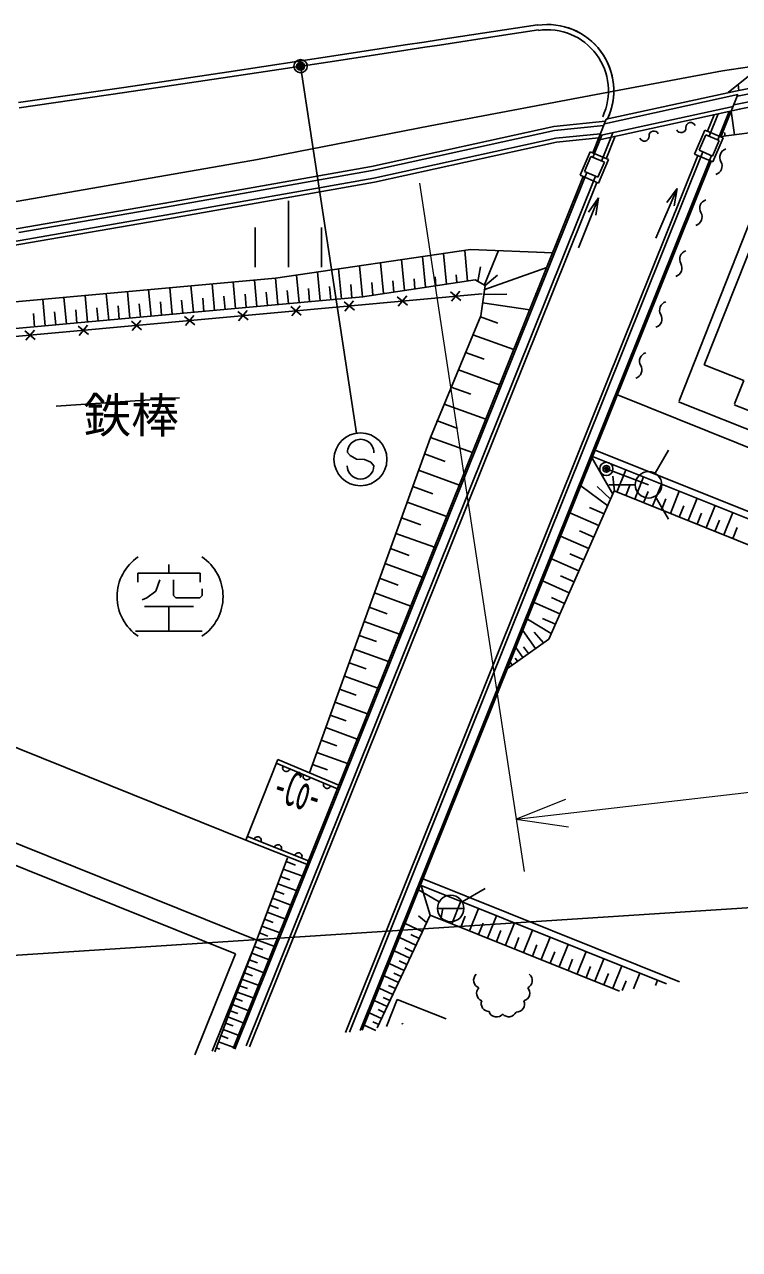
# Model space of a CAD drawing. Units: millimetres, scale not verified. Extents: x 0 to 700000, y -47500 to 447500.
# Drawn here: x 328260 to 355248, y 246165 to 292373 of the extents above; entities that cross this region are included whole.
import ezdxf
from ezdxf.enums import TextEntityAlignment as Align

# ---------------------------------------------------------------- set-up
doc = ezdxf.new("R2010")
doc.units = ezdxf.units.MM
doc.header["$LTSCALE"] = 1000
doc.header["$PDMODE"] = 32
doc.header["$PDSIZE"] = 500
doc.layers.add('作業ﾚｲﾔ1', color=7, linetype='Continuous', lineweight=25)
doc.styles.add('ＭＳ ゴシック', font='')
doc.styles.get('ＭＳ ゴシック').set_extended_font_data('MS Gothic')

msp = doc.modelspace()

# ---------------------------------------------------------------- linework, layer by layer
at = {"layer": '作業ﾚｲﾔ1'}
for p, q in [((343892, 291796), (347625, 292364)), ((343892, 291796), (347625, 292364)), ((346177, 291942), (347661, 292167)), ((339937, 291192), (342628, 291603)), ((339937, 291192), (342628, 291603)), ((342628, 291603), (343342, 291712)), ((342628, 291603), (343342, 291712)), ((343342, 291712), (343892, 291796)), ((343342, 291712), (343892, 291796)), ((343372, 291514), (343922, 291598)), ((343922, 291598), (346177, 291942)), ((335975, 290592), (339937, 291192)), ((335975, 290592), (339937, 291192)), ((339967, 290994), (342659, 291405)), ((342659, 291405), (343372, 291514)), ((358613, 291236), (354611, 290619)), ((336005, 290394), (339967, 290994)), ((338705, 290652), (340792, 276960)), ((332007, 290002), (335975, 290592)), ((332007, 290002), (335975, 290592)), ((332036, 289804), (336005, 290394)), ((354611, 290619), (350501, 289863)), ((355645, 290475), (354818, 289802)), ((358518, 290338), (355167, 289673)), ((328030, 289428), (332007, 290002)), ((328030, 289428), (332007, 290002)), ((328058, 289230), (332036, 289804)), ((350153, 288632), (355190, 289729)), ((350221, 288800), (355096, 289862)), ((355190, 289729), (354547, 288131)), ((367435, 289879), (354554, 288146)), ((355229, 289889), (355196, 290109)), ((349973, 288183), (355009, 289281)), ((349710, 287529), (350221, 288800)), ((349905, 288015), (355245, 289179)), ((354043, 288351), (354292, 288971)), ((354106, 288159), (354446, 289004)), ((354427, 288020), (354859, 289094)), ((355059, 288214), (354939, 289105)), ((348270, 288380), (341386, 286870)), ((348270, 288380), (350126, 288564)), ((353944, 288393), (353550, 287487)), ((354632, 288094), (353944, 288393)), ((349718, 287362), (350056, 288201)), ((350040, 287224), (350469, 288291)), ((350216, 287312), (350555, 288156)), ((353976, 288216), (353722, 287631)), ((354480, 287997), (353976, 288216)), ((354480, 287997), (354226, 287411)), ((354632, 288094), (354238, 287188)), ((354702, 288166), (354685, 288298)), ((340379, 254345), (353674, 287433)), ((340528, 254367), (353868, 287567)), ((340930, 254428), (354189, 287427)), ((349231, 286686), (349609, 287572)), ((350299, 287277), (349609, 287572)), ((353550, 287487), (354238, 287188)), ((353722, 287631), (354226, 287411)), ((341010, 254440), (354179, 287214)), ((349401, 286831), (349642, 287395)), ((350148, 287178), (349642, 287395)), ((349907, 286615), (350148, 287178)), ((349920, 286392), (350299, 287277)), ((352968, 278179), (356609, 287396)), ((341386, 286870), (333588, 285484)), ((349351, 286635), (336132, 253748)), ((349490, 286793), (336199, 253727)), ((349812, 286655), (336625, 253848)), ((349231, 286686), (349920, 286392)), ((349401, 286831), (349907, 286615)), ((336749, 253808), (349857, 286419)), ((352898, 286191), (352088, 284317)), ((352898, 286191), (352502, 285653)), ((352898, 286191), (352778, 285535)), ((338221, 283218), (338221, 285718)), ((349928, 285836), (349174, 283944)), ((349928, 285836), (349548, 285288)), ((349928, 285836), (349827, 285177)), ((353920, 279530), (356321, 285608)), ((328045, 284527), (333588, 285484)), ((336971, 283218), (336971, 284718)), ((339471, 283218), (339471, 284718)), ((345099, 283887), (337735, 282807)), ((344189, 282578), (344082, 283738)), ((344981, 282697), (344875, 283854)), ((348197, 283765), (345099, 283887)), ((345607, 282524), (346155, 283846)), ((341017, 282102), (340910, 283273)), ((341810, 282221), (341703, 283389)), ((342603, 282340), (342496, 283505)), ((343396, 282459), (343289, 283622)), ((321328, 281305), (337735, 282807)), ((337826, 281809), (337735, 282807)), ((338624, 281883), (338529, 282923)), ((339422, 281956), (339323, 283040)), ((340220, 282029), (340116, 283156)), ((343792, 282518), (343761, 282856)), ((344585, 282637), (344558, 282930)), ((345377, 282682), (345474, 283228)), ((345593, 282370), (347971, 283202)), ((345648, 282523), (346120, 282918)), ((333037, 281370), (332945, 282368)), ((333835, 281443), (333744, 282441)), ((334634, 281516), (334542, 282515)), ((335432, 281590), (335341, 282588)), ((336230, 281663), (336139, 282661)), ((337029, 281736), (336937, 282734)), ((338225, 281846), (338180, 282345)), ((339023, 281919), (338977, 282418)), ((339821, 281993), (339775, 282491)), ((340618, 282066), (340573, 282564)), ((341017, 282102), (345274, 282741)), ((341414, 282162), (341370, 282637)), ((342207, 282281), (342167, 282710)), ((343000, 282400), (342964, 282783)), ((345274, 282741), (345650, 282527)), ((345481, 281386), (345650, 282527)), ((321419, 280309), (341033, 282105)), ((345537, 282216), (321445, 280009)), ((329042, 281003), (328950, 282002)), ((329841, 281077), (329749, 282076)), ((330640, 281150), (330548, 282149)), ((331439, 281223), (331347, 282222)), ((332238, 281297), (332146, 282295)), ((333436, 281407), (333390, 281906)), ((334235, 281480), (334189, 281979)), ((335033, 281553), (334987, 282052)), ((335831, 281626), (335786, 282125)), ((336629, 281700), (336584, 282198)), ((337428, 281773), (337382, 282272)), ((340712, 281597), (340325, 281916)), ((340680, 281948), (340357, 281564)), ((342720, 281781), (342332, 282100)), ((342687, 282132), (342365, 281748)), ((344727, 281964), (344340, 282284)), ((344695, 282316), (344372, 281932)), ((345553, 281873), (347332, 281612)), ((346467, 282205), (345600, 282190)), ((347534, 282200), (347549, 282195)), ((328642, 280967), (328596, 281466)), ((329441, 281040), (329395, 281539)), ((330240, 281113), (330195, 281613)), ((331040, 281187), (330994, 281686)), ((331839, 281260), (331793, 281759)), ((332637, 281333), (332592, 281832)), ((336697, 281229), (336310, 281548)), ((336664, 281581), (336342, 281197)), ((338704, 281413), (338317, 281732)), ((338672, 281764), (338349, 281380)), ((330674, 280677), (330287, 280996)), ((330641, 281029), (330319, 280645)), ((332681, 280861), (332294, 281180)), ((332649, 281213), (332326, 280829)), ((334689, 281045), (334302, 281364)), ((334657, 281397), (334334, 281013)), ((343582, 276796), (345481, 281386)), ((345467, 281352), (346129, 281113)), ((328666, 280494), (328279, 280813)), ((328634, 280845), (328311, 280461)), ((345186, 280673), (346730, 280116)), ((344909, 280004), (345609, 279751)), ((344636, 279344), (346194, 278781)), ((355408, 278943), (353920, 279530)), ((344367, 278693), (345105, 278427)), ((355063, 278070), (355408, 278943)), ((329454, 277974), (334107, 278292)), ((381115, 266190), (350638, 278401)), ((344101, 278052), (345673, 277485)), ((365096, 273337), (352951, 278135)), ((363525, 274683), (355048, 278032)), ((343811, 277430), (344614, 277140)), ((340701, 268811), (343582, 276796)), ((343582, 276796), (345166, 276225)), ((340547, 276112), (340448, 276230)), ((340792, 275972), (340547, 276112)), ((341093, 275970), (340792, 275972)), ((341338, 275858), (341093, 275970)), ((343357, 276172), (344138, 275890)), ((350467, 274660), (349681, 276019)), ((380188, 263869), (349705, 276081)), ((380281, 264101), (349799, 276313)), ((352063, 275445), (352563, 276311)), ((341444, 275722), (341338, 275858)), ((343134, 275556), (344674, 275000)), ((350222, 275610), (351813, 275012)), ((350618, 274738), (350955, 275580)), ((342915, 274948), (343674, 274675)), ((350273, 274221), (349262, 274977)), ((350383, 274468), (349870, 274948)), ((351313, 275012), (350313, 275012)), ((350534, 274772), (350473, 275333)), ((350955, 274603), (351124, 275024)), ((351292, 274468), (351629, 275310)), ((351965, 274198), (352303, 275040)), ((348051, 269192), (350519, 274778)), ((378468, 263577), (350519, 274778)), ((351628, 274333), (351797, 274754)), ((352063, 274579), (352563, 273713)), ((352302, 274063), (352471, 274484)), ((352639, 273928), (352976, 274771)), ((353313, 273658), (353650, 274501)), ((342699, 274350), (344196, 273810)), ((350137, 273913), (349584, 274157)), ((352976, 273793), (353144, 274215)), ((353986, 273388), (354324, 274231)), ((342486, 273760), (343224, 273494)), ((349941, 273470), (348850, 273952)), ((353649, 273523), (353818, 273945)), ((354323, 273253), (354492, 273675)), ((354660, 273118), (354998, 273961)), ((342277, 273178), (343731, 272653)), ((349749, 273034), (349210, 273272)), ((354997, 272983), (355166, 273405)), ((349558, 272603), (348497, 273072)), ((342070, 272604), (342786, 272346)), ((349186, 271760), (348153, 272216)), ((349371, 272179), (348847, 272410)), ((333712, 271679), (333712, 272008)), ((341866, 272039), (343279, 271529)), ((334887, 271679), (332543, 271679)), ((332543, 271679), (332543, 271337)), ((333214, 271001), (333373, 271422)), ((333881, 271422), (333881, 270839)), ((334887, 271340), (334887, 271679)), ((341665, 271482), (342361, 271230)), ((348823, 270939), (347818, 271383)), ((349003, 271346), (348494, 271572)), ((332878, 270751), (333214, 271001)), ((333881, 270839), (333969, 270751)), ((334884, 270751), (334972, 270835)), ((334972, 270835), (334972, 271083)), ((341466, 270932), (342840, 270437)), ((332705, 270666), (332878, 270751)), ((334637, 270415), (332790, 270415)), ((333712, 269494), (333712, 270415)), ((333969, 270751), (334884, 270751)), ((341271, 270391), (341948, 270146)), ((348470, 270140), (347492, 270572)), ((348645, 270537), (348150, 270756)), ((336617, 261600), (315481, 270109)), ((341078, 269857), (342413, 269375)), ((348142, 269397), (347241, 269947)), ((348297, 269749), (347815, 269962)), ((332451, 269494), (334969, 269494)), ((347551, 268837), (347068, 269517)), ((347850, 269050), (347498, 269457)), ((340888, 269330), (341546, 269093)), ((346493, 268086), (348051, 269192)), ((340704, 268819), (339018, 264146)), ((340701, 268811), (341998, 268343)), ((346871, 268355), (346785, 268476)), ((347075, 268499), (346810, 268874)), ((347279, 268644), (347100, 268897)), ((340517, 268300), (341156, 268069)), ((346667, 268210), (346588, 268322)), ((340335, 267795), (341595, 267341)), ((337031, 257830), (313716, 267217)), ((340155, 267298), (340777, 267074)), ((339978, 266808), (341204, 266366)), ((336220, 257313), (313941, 266282)), ((339804, 266325), (340408, 266107)), ((339632, 265849), (340823, 265419)), ((339463, 265379), (340050, 265167)), ((339296, 264916), (340453, 264499)), ((337817, 264646), (336617, 261600)), ((337762, 264506), (340070, 263547)), ((337819, 264644), (340126, 263686)), ((339131, 264460), (339702, 264254)), ((338906, 260698), (336617, 261600)), ((336672, 261739), (338979, 260831)), ((338189, 260940), (335439, 253618)), ((338134, 260795), (338486, 260663)), ((337925, 260239), (338272, 260109)), ((338029, 260516), (338728, 260254)), ((337720, 259692), (338060, 259564)), ((337822, 259964), (338509, 259707)), ((343913, 259281), (343047, 259781)), ((343236, 259896), (352495, 256185)), ((343568, 258781), (343236, 259896)), ((343329, 260128), (352982, 256259)), ((344779, 259281), (345646, 259781)), ((155666, 246165), (360100, 259343)), ((337619, 259422), (338293, 259169)), ((344386, 258453), (344725, 259299)), ((337419, 258890), (338082, 258641)), ((337518, 259155), (337853, 259029)), ((341572, 254524), (343568, 258781)), ((350721, 255915), (343568, 258781)), ((343846, 259031), (344846, 259031)), ((344053, 259037), (343978, 258617)), ((345063, 258183), (345401, 259028)), ((337222, 258366), (337874, 258121)), ((337320, 258627), (337649, 258503)), ((343276, 258159), (342627, 258463)), ((343438, 258504), (343132, 258751)), ((344725, 258318), (344894, 258741)), ((345401, 258047), (345570, 258470)), ((345739, 257912), (346078, 258757)), ((346415, 257641), (346754, 258486)), ((337029, 257851), (337669, 257610)), ((337125, 258107), (337448, 257986)), ((343035, 257645), (342415, 257936)), ((343155, 257899), (342837, 258048)), ((346077, 257777), (346246, 258199)), ((346753, 257506), (346922, 257928)), ((347091, 257371), (347429, 258215)), ((347767, 257100), (348105, 257945)), ((337032, 257829), (335348, 253647)), ((336933, 257597), (337251, 257478)), ((342805, 257154), (342212, 257432)), ((342919, 257397), (342616, 257539)), ((347429, 257235), (347598, 257658)), ((348105, 256965), (348274, 257387)), ((348442, 256830), (348780, 257674)), ((349118, 256559), (349456, 257403)), ((336220, 257313), (334689, 253511)), ((336745, 257095), (337057, 256978)), ((336839, 257345), (337468, 257108)), ((342585, 256685), (342019, 256951)), ((342694, 256917), (342404, 257053)), ((348780, 256694), (348949, 257117)), ((349793, 256289), (350131, 257133)), ((336560, 256602), (336866, 256487)), ((336652, 256848), (337271, 256615)), ((342373, 256232), (341832, 256486)), ((342479, 256458), (342202, 256588)), ((349455, 256424), (349624, 256846)), ((350130, 256154), (350299, 256576)), ((350468, 256019), (350806, 256862)), ((351241, 255994), (351480, 256592)), ((336377, 256117), (336679, 256004)), ((336468, 256359), (337077, 256130)), ((342160, 255779), (341645, 256021)), ((342267, 256006), (342003, 256129)), ((350824, 255931), (350974, 256305)), ((352074, 256121), (352155, 256322)), ((336198, 255641), (336495, 255529)), ((336288, 255878), (336886, 255653)), ((341948, 255327), (341458, 255556)), ((342054, 255553), (341803, 255671)), ((341919, 254577), (342322, 255597)), ((344176, 254865), (342322, 255597)), ((336022, 255171), (336314, 255062)), ((336110, 255405), (336698, 255185)), ((341736, 254874), (341272, 255092)), ((341842, 255100), (341604, 255212)), ((335846, 254703), (336133, 254596)), ((335934, 254937), (336512, 254720)), ((341524, 254421), (341085, 254627)), ((341630, 254648), (341404, 254753)), ((342511, 254666), (342519, 254688)), ((342556, 254673), (342519, 254688)), ((335671, 254235), (335952, 254129)), ((335759, 254469), (336326, 254256)), ((335495, 253767), (335631, 253716)), ((335583, 254001), (336141, 253792))]:
    msp.add_line(p, q, dxfattribs=at)
at = {"layer": '作業ﾚｲﾔ1', "lineweight": 13}
for p, q in [((343164, 286392), (347122, 260424)), ((346821, 262401), (392219, 267637)), ((348680, 263137), (346821, 262401)), ((346821, 262401), (348799, 262108))]:
    msp.add_line(p, q, dxfattribs=at)
at = {"layer": '作業ﾚｲﾔ1'}
for points in [[(355099, 289863), (358482, 290535), (361272, 290983), (364019, 291376), (367622, 291734), (370239, 291854), (372989, 291918), (375247, 291909)], [(355033, 289340), (358571, 290043), (361347, 290488), (364079, 290879), (367658, 291235), (370256, 291354), (372994, 291418), (375245, 291409)], [(355236, 289177), (358606, 289846), (361377, 290291), (364103, 290681), (367672, 291036), (370263, 291154), (372996, 291218), (375244, 291209)], [(350501, 289863), (343573, 288556), (337061, 287281), (331343, 286285), (326568, 285453), (322776, 284819), (319495, 284339), (316562, 283986), (313318, 283659), (309230, 283303), (307093, 283095)], [(299575, 282411), (313686, 282990), (317855, 282967), (328020, 284675), (333562, 285632), (341357, 287017), (348246, 288529), (350189, 288721)], [(299593, 281961), (313694, 282539), (317891, 282517), (328095, 284231), (333639, 285188), (341445, 286576), (348317, 288083), (350000, 288250)], [(299599, 281812), (313697, 282389), (317903, 282367), (328120, 284083), (333665, 285041), (341474, 286429), (348341, 287935), (349937, 288093)]]:
    msp.add_lwpolyline(points, dxfattribs=at)
for centre, radius in [((338682, 290800), 150), ((338682, 290800), 120), ((338682, 290800), 90), ((338682, 290800), 60), ((338682, 290800), 30), ((340942, 275971), 1000), ((350222, 275610), 125), ((350222, 275610), 62.5), ((351813, 275012), 500), ((344346, 259031), 500)]:
    msp.add_circle(centre, radius, dxfattribs=at)
for centre, radius, start, end in [((348002, 289873), 2500, 334.2596, 98.5214), ((348002, 289873), 2500, 334.8193, 98.5214), ((348002, 289873), 2300, 334.8193, 98.5214), ((352015, 288173), 182, 22.9666, 182.9119), ((353046, 288475), 182, 202.9658, 2.9135), ((353409, 288493), 182, 22.9666, 182.9119), ((351652, 288154), 182, 202.9651, 2.9142), ((354832, 287364), 329, 106.8514, 210.1693), ((354262, 287033), 329, 286.851, 30.1708), ((354075, 285441), 329, 106.8519, 210.1688), ((353506, 285110), 329, 286.851, 30.1708), ((353318, 283519), 329, 106.8528, 210.169), ((352749, 283188), 329, 286.8516, 30.1703), ((352561, 281597), 329, 106.8528, 210.169), ((351992, 281266), 329, 286.8528, 30.169), ((351805, 279675), 329, 106.8534, 210.1685), ((351235, 279344), 329, 286.8528, 30.169), ((340948, 276226), 500, 359.5549, 179.5549), ((340944, 275726), 500, 179.5549, 359.5549), ((333561, 270794), 1806, 123.855, 236.145), ((333949, 270794), 1806, 303.855, 56.145), ((338142, 264336), 139, 153.0346, 341.8364), ((338912, 264016), 139, 153.0346, 341.8364), ((339682, 263697), 139, 153.0346, 341.8364), ((337061, 261599), 138, 333.6275, 163.3844), ((337830, 261296), 138, 333.6286, 163.3835), ((338599, 260993), 138, 333.6275, 163.3844), ((345513, 256322), 300, 131.6965, 250.3117), ((347129, 256310), 300, 295.5816, 51.8362), ((345626, 255829), 300, 135.4217, 248.9788), ((347035, 255839), 300, 284.4761, 41.842), ((345799, 255443), 300, 159.4472, 269.0234), ((346838, 255421), 300, 265.1162, 25.1923), ((346080, 255234), 300, 197.5636, 321.1495), ((346539, 255244), 300, 221.4806, 335.9243)]:
    msp.add_arc(centre, radius, start, end, dxfattribs=at)
for p in [(338682, 290800), (350222, 275610)]:
    msp.add_point(p, dxfattribs=at)

# ---------------------------------------------------------------- texts
at = {"layer": '作業ﾚｲﾔ1', "style": 'ＭＳ ゴシック'}
msp.add_text('鉄棒', height=1320, dxfattribs=at).set_placement((332285, 277635), align=Align.MIDDLE_CENTER)
at = {"layer": '作業ﾚｲﾔ1', "style": 'ＭＳ ゴシック', "width": 0.5}
msp.add_text('-Co-', height=1320, rotation=342.346, dxfattribs=at).set_placement((337429, 262753), align=Align.BOTTOM_LEFT)

doc.saveas('drawing.dxf')
